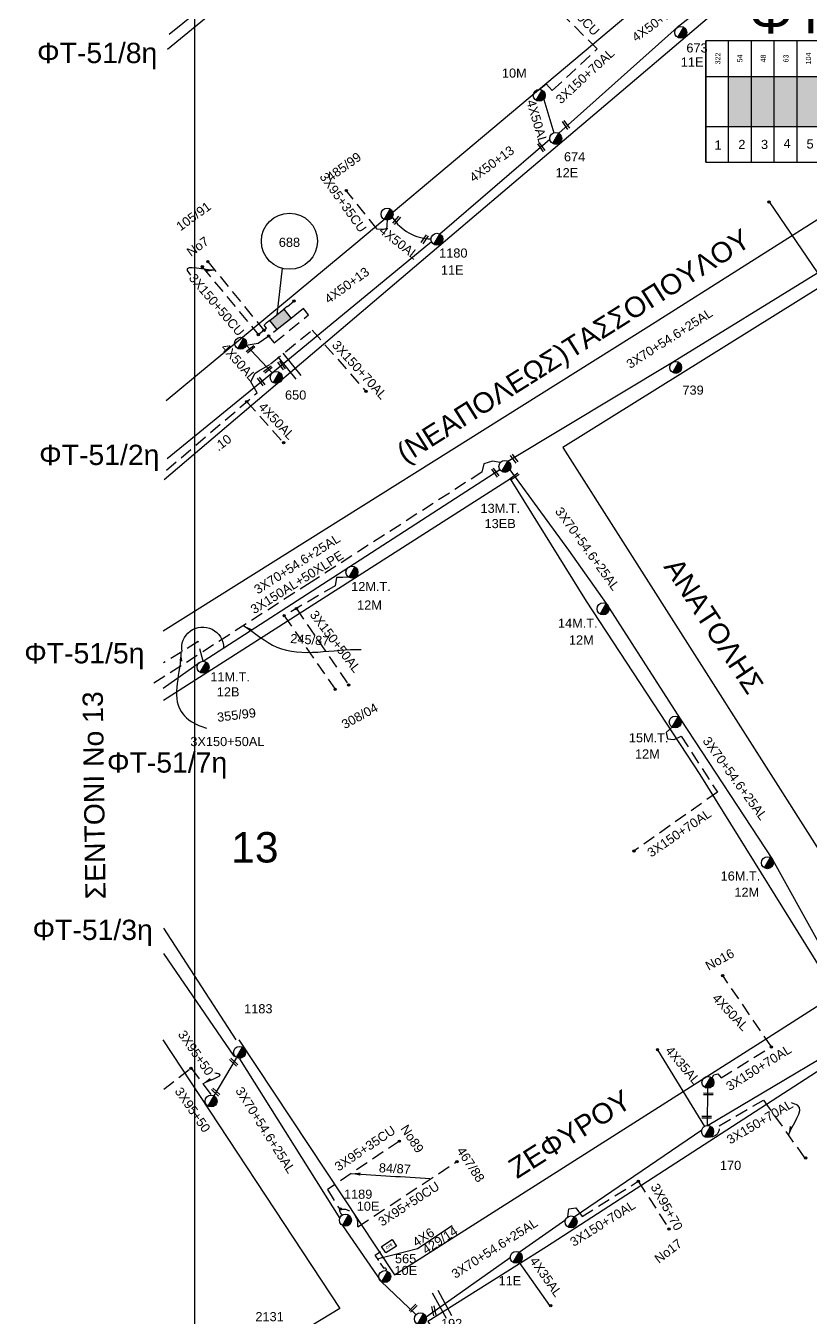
# Model space of a CAD drawing. Header units: millimetres. Extents: x 1266 to 3066, y 765 to 1784.
# Drawn here: x 1266.1 to 1420.8, y 1110.1 to 1364.7 of the extents above; entities that cross this region are included whole.
import ezdxf
from ezdxf.enums import TextEntityAlignment as Align

# ---------------------------------------------------------------- set-up
doc = ezdxf.new("R2010")
doc.units = ezdxf.units.MM
doc.linetypes.add('DASHED', pattern=[19.05, 12.7, -6.35])
for name, color, linetype in [('Link Box 4 Διευθύνσεων', 7, 'Continuous'), ('Pillar OTE', 7, 'Continuous'), ('Άγνωστα', 7, 'Continuous'), ('Ασφαλειοκιβώτια Χ.Τ 9 αναχωρήσεων', 7, 'Continuous'), ('Γέφυρες Εναέριου Δικτύου', 7, 'Continuous'), ('Γυμνά εναέρια ΧΤ (3Φ)   4x35AL', 7, 'Continuous'), ('Γυμνά εναέρια ΧΤ (3Φ)   4x50AL', 7, 'Continuous'), ('Γυμνά εναέρια ΧΤ και ΦΟΠ (3Φ)   4x50+16AL', 7, 'Continuous'), ('Επιγραφές - Σχήματα', 7, 'Continuous'), ('Καλώδια ΧΤ   3x150+50AL', 7, 'DASHED'), ('Καλώδια ΧΤ   3x150+50CU', 7, 'DASHED'), ('Καλώδια ΧΤ   3x150+70AL', 7, 'DASHED'), ('Καλώδια ΧΤ   3x150AL+50XLPE', 7, 'DASHED'), ('Καλώδια ΧΤ   3x95+35 CU', 7, 'DASHED'), ('Καλώδια ΧΤ   3x95+50CU', 7, 'DASHED'), ('Μηχανική τομή', 7, 'Continuous'), ('Στύλος ΦΜ', 7, 'Continuous'), ('Στύλος ΦΜ @ 1', 7, 'Continuous'), ('Συνδέσεις', 7, 'Continuous'), ('Συνεστραμμένα ΧΤ   3x70+54.6+25 AL', 7, 'SYN_LINE'), ('Τομή', 7, 'Continuous'), ('Υπόβαθρο ΔΕΗ', 7, 'Continuous'), ('Υπόγεια Καλώδια Δικτύου ΧΤ   .10', 7, 'DASHED'), ('Υπόγεια καλώδια Δικτύου ΧΤ και Παρ. ΧΤ - 3X150+70 AL', 7, 'DASHED'), ('Υπόγεια καλώδια Παροχών ΧΤ   4x50AL', 7, 'DASHED')]:
    doc.layers.add(name, color=color, linetype=linetype)
doc.styles.get("Standard").update_dxf_attribs({"font": 'arial.ttf'})
doc.linetypes.add('SYN_LINE', pattern='A,0.5,-0.0001,["/\\/\\/\\/",Standard,S=0.1,R=0,X=0,Y=-0.05],-0.25', length=0.7501)
doc.dimstyles.new('ISO-25', dxfattribs={"dimtxt": 2.5, "dimasz": 2.5, "dimexe": 1.25, "dimexo": 0.625, "dimtad": 1, "dimtxsty": 'Standard', "dimcen": 2.5, "dimadec": 0, "dimazin": 0, "dimtfac": 1, "dimtmove": 0, "dimatfit": 3, "dimfxl": 1, "dimarcsym": 0})

# ---------------------------------------------------------------- blocks, each defined once
blk = doc.blocks.new('ΥΠΑΡΧΩΝ ΤΣΙΜΕΝΤΕΝΙΟΣ ΣΤΥΛΟΣ')
at = {"layer": 'Στύλος ΦΜ'}
blk.add_hatch(color=7, dxfattribs=at).paths.add_polyline_path([(-1.29, -2.28, 0.574793), (2.62, 0, 0.268822), (1.3, 2.27)])
at = {"layer": 'Στύλος ΦΜ', "color": 7}
blk.add_line((-1.29, -2.28), (1.3, 2.27), dxfattribs=at)
blk.add_circle((0, 0), 2.62, dxfattribs=at)
at = {"layer": 'Στύλος ΦΜ', "flags": 4}
for tag, p in [('ΑΡΙΘΜΟΣ', (-4.68, 8.05)), ('ΤΥΠΟΣ', (-4.91, 3.03))]:
    blk.add_attdef(tag, p, '', height=4, dxfattribs=at)
blk = doc.blocks.new('ΜΗΧΑΝΙΚΗ ΤΟΜΗ')
at = {"layer": 'Μηχανική τομή', "ltscale": 40}
for p, q in [((-1.89, 0.78), (1.89, 0.78)), ((1.89, 0), (-1.89, 0))]:
    blk.add_line(p, q, dxfattribs=at)
blk = doc.blocks.new('LINK BOX 4 ΑΝΑΧΩΡΗΣΕΩΝ')
at = {"layer": 'Link Box 4 Διευθύνσεων', "ltscale": 40}
blk.add_hatch(color=256, dxfattribs=at).paths.add_polyline_path([(-3.54, 0), (-3.54, -4.67), (3.54, -4.67), (3.54, 0)])
for p, q in [((-3.54, 0), (-5.33, 0)), ((5.33, 0), (3.54, 0)), ((-3.54, -4.67), (-5.33, -4.67)), ((5.33, -4.67), (3.54, -4.67))]:
    blk.add_line(p, q, dxfattribs=at)
blk.add_lwpolyline([(-3.54, -4.67), (-3.54, 0), (3.54, 0), (3.54, -4.67)], close=True, dxfattribs=at)
blk = doc.blocks.new('ΤΟΜΗ')
at = {"layer": 'Τομή', "ltscale": 40}
for p, q in [((-5.68, 0), (5.68, 0)), ((5.68, -2.33), (-5.68, -2.33))]:
    blk.add_line(p, q, dxfattribs=at)
blk = doc.blocks.new('_ΣΥΝΔΕΣΗ')
at = {"layer": 'Συνδέσεις', "linetype": 'SYN_LINE', "ltscale": 40}
blk.add_hatch(color=256, dxfattribs=at).paths.add_polyline_path([(0.5, -0.01, 1), (-0.5, -0.01, 1)])
at = {"layer": 'Συνδέσεις'}
blk.add_circle((0, -0.01), 0.5, dxfattribs=at)
blk = doc.blocks.new('ΑΣΦΑΛΕΙΟΚΙΒΩΤΙΟ ΥΠΟΣΤΑΘΜΟΥ 9 ΑΝΑΧΩΡΗΣΕΩΝ')
at = {"layer": 'Ασφαλειοκιβώτια Χ.Τ 9 αναχωρήσεων', "ltscale": 40}
for p, q in [((-23.8, 40.36), (24.02, 40.36)), ((-9.72, 40.36), (-9.72, -40.64)), ((9.94, 40.36), (9.94, -40.64)), ((-23.8, 31.36), (24.02, 31.36)), ((-23.8, 22.36), (24.02, 22.36)), ((-23.8, 13.36), (24.02, 13.36)), ((-23.8, 4.36), (24.02, 4.36)), ((-23.8, -4.64), (24.02, -4.64)), ((-23.8, -13.64), (24.02, -13.64)), ((-23.8, -22.64), (24.02, -22.64)), ((-23.8, -31.64), (24.02, -31.64))]:
    blk.add_line(p, q, dxfattribs=at)
at = {"layer": 'Ασφαλειοκιβώτια Χ.Τ 9 αναχωρήσεων'}
blk.add_lwpolyline([(-23.8, -40.64), (24.02, -40.64), (24.02, 40.36), (-23.8, 40.36)], close=True, dxfattribs=at)
for s, p in [('1', (-18.82, 36.91)), ('2', (-18.62, 27.51)), ('3', (-18.62, 18.57)), ('4', (-18.22, 9.65)), ('5', (-18.44, 0.61)), ('6', (-19.53, -8.2)), ('7', (-18.33, -16.12)), ('8', (-17.67, -25.69)), ('9', (-18.59, -34.23))]:
    blk.add_text(s, height=3.6, rotation=270, dxfattribs=at).set_placement(p)
at = {"layer": 'Ασφαλειοκιβώτια Χ.Τ 9 αναχωρήσεων', "ltscale": 40}
for tag, height, p in [('ΟΝΟΜΑ', 5, (-0.16, 44.31)), ('ΚΕΙΜΕΝΟ 1', 2, (17.06, 35.59)), ('ΚΕΙΜΕΝΟ 2', 2, (17.06, 26.88)), ('ΚΕΙΜΕΝΟ 3', 2, (17.06, 17.69)), ('ΚΕΙΜΕΝΟ 4', 2, (17.06, 8.71)), ('ΚΕΙΜΕΝΟ 5', 2, (17.06, -0.13)), ('ΚΕΙΜΕΝΟ 6', 2, (17.06, -9.05)), ('ΚΕΙΜΕΝΟ 7', 2, (17.06, -18.13)), ('ΚΕΙΜΕΝΟ 8', 2, (17.06, -26.85)), ('ΚΕΙΜΕΝΟ 9', 2, (17.06, -35.99)), ('ΣΧ', 2, (-0.1, -42.64))]:
    blk.add_attdef(tag, text='', height=height, dxfattribs=at).set_placement(p, align=Align.MIDDLE_CENTER)
blk = doc.blocks.new('PILLAR ΟΤΕ')
at = {"layer": 'Pillar OTE', "ltscale": 40}
blk.add_lwpolyline([(-3.31, 2.02), (3.39, 2.02), (3.39, -1.99), (-3.31, -1.99)], close=True, dxfattribs=at)
at = {"layer": 'Pillar OTE', "insert": (-1.81, 0.71), "char_height": 1.3575, "width": 109.961, "attachment_point": 1}
blk.add_mtext('{\\fArial|b1|i0|c161|p34;OTE}', dxfattribs=at)

msp = doc.modelspace()

# ---------------------------------------------------------------- hatches: boundary and pattern name
at = {"layer": 'Ασφαλειοκιβώτια Χ.Τ 9 αναχωρήσεων'}
for color, points in [(1, [(1409.19, 1354.67), (1404.69, 1354.67), (1404.69, 1344.84), (1409.19, 1344.84)]), (151, [(1413.69, 1354.67), (1409.19, 1354.67), (1409.19, 1344.84), (1413.69, 1344.84)]), (2, [(1418.19, 1354.67), (1413.69, 1354.67), (1413.69, 1344.84), (1418.19, 1344.84)]), (30, [(1422.69, 1354.67), (1418.19, 1354.67), (1418.19, 1344.84), (1422.69, 1344.84)])]:
    msp.add_hatch(color=color, dxfattribs=at).paths.add_polyline_path(points)

# ---------------------------------------------------------------- linework, layer by layer
at = {"layer": 'Άγνωστα', "color": 151, "ltscale": 0.2}
for points in [[(1402.5, 1370.59), (1394.53, 1364.32)], [(1394.53, 1364.32), (1371.2, 1343.5)], [(1369.46, 1342.24), (1347.77, 1323.62)], [(1346.11, 1322.11), (1314.73, 1296.25)]]:
    msp.add_lwpolyline(points, dxfattribs=at)
at = {"layer": 'Άγνωστα', "color": 133, "linetype": 'SYN_LINE', "ltscale": 15}
msp.add_lwpolyline([(1412.7, 1329.96), (1422.26, 1315.98)], dxfattribs=at)
at = {"layer": 'Άγνωστα', "color": 30, "ltscale": 0.2}
msp.add_lwpolyline([(1314.73, 1296.25), (1294, 1279.28)], dxfattribs=at)
at = {"layer": 'Άγνωστα', "color": 2, "linetype": 'SYN_LINE', "ltscale": 10}
msp.add_lwpolyline([(1303.23, 1153.73), (1307.63, 1161.16)], dxfattribs=at)
at = {"layer": 'Άγνωστα', "color": 2, "linetype": 'DASHED', "ltscale": 0.2}
for points in [[(1293.3, 1155.02), (1298.55, 1159.09)], [(1298.79, 1159.11), (1302.65, 1153.88)]]:
    msp.add_lwpolyline(points, dxfattribs=at)
at = {"layer": 'Άγνωστα', "color": 27, "linetype": 'DASHED', "ltscale": 0.2}
msp.add_lwpolyline([(1386.88, 1136.89), (1392.84, 1127.65)], dxfattribs=at)
at = {"layer": 'Άγνωστα', "color": 2, "linetype": 'DASHED', "ltscale": 0.1}
msp.add_lwpolyline([(1337.09, 1119.25, 1.008712), (1336.75, 1119.71), (1335, 1122.35), (1336.63, 1123.44)], format="xyb", dxfattribs=at)
at = {"layer": 'Γέφυρες Εναέριου Δικτύου'}
msp.add_lwpolyline([(1296.91, 1241.31, -1.091381), (1305.11, 1242.02, 104.711333)], format="xyb", dxfattribs=at)
at = {"layer": 'Γυμνά εναέρια ΧΤ (3Φ)   4x35AL', "color": 27, "linetype": 'SYN_LINE', "ltscale": 20}
msp.add_lwpolyline([(1390.67, 1162.83), (1399.94, 1147.71)], dxfattribs=at)
at = {"layer": 'Γυμνά εναέρια ΧΤ (3Φ)   4x35AL', "color": 27, "linetype": 'SYN_LINE', "ltscale": 12}
msp.add_lwpolyline([(1363.37, 1120.85), (1369.39, 1112.38)], dxfattribs=at)
at = {"layer": 'Γυμνά εναέρια ΧΤ (3Φ)   4x50AL', "color": 151, "ltscale": 0.2}
msp.add_lwpolyline([(1368.24, 1350.18), (1370.21, 1343.58)], dxfattribs=at)
at = {"layer": 'Γυμνά εναέρια ΧΤ (3Φ)   4x50AL', "color": 30, "ltscale": 0.2}
msp.add_lwpolyline([(1309.59, 1301.73), (1314.72, 1296.25)], dxfattribs=at)
at = {"layer": 'Γυμνά εναέρια ΧΤ (3Φ)   4x50AL', "color": 151, "linetype": 'SYN_LINE', "ltscale": 10}
msp.add_arc((1346.27, 1332.04), 9.39, 212.732, 268.3715, dxfattribs=at)
at = {"layer": 'Γυμνά εναέρια ΧΤ και ΦΟΠ (3Φ)   4x50+16AL', "color": 6}
msp.add_lwpolyline([(1314.26, 1379.01), (1294.37, 1362.96)], dxfattribs=at)
at = {"layer": 'Επιγραφές - Σχήματα'}
msp.add_lwpolyline([(1299.42, 1765.51), (2825.92, 1765.51), (2825.92, 765.4), (1299.42, 765.4)], close=True, dxfattribs=at)
at = {"layer": 'Επιγραφές - Σχήματα', "ltscale": 0.2}
msp.add_lwpolyline([(1316.64, 1316.88), (1315.59, 1307.71)], dxfattribs=at)
at = {"layer": 'Επιγραφές - Σχήματα'}
msp.add_circle((1318.1, 1322.21), 5.53, dxfattribs=at)
at = {"layer": 'Καλώδια ΧΤ   3x150+50AL', "color": 133, "ltscale": 0.2}
for points in [[(1329.84, 1255.95), (1328.61, 1255.92), (1327.37, 1255.89), (1327.12, 1254.3), (1317.06, 1248.38)], [(1317.06, 1248.38), (1327.11, 1233.89)], [(1319.46, 1249.79), (1329.77, 1234.74)]]:
    msp.add_lwpolyline(points, dxfattribs=at)
at = {"layer": 'Καλώδια ΧΤ   3x150+50AL', "color": 173, "ltscale": 0.2}
msp.add_lwpolyline([(1301.06, 1239.41), (1300.1, 1243.28), (1293.28, 1239.07)], dxfattribs=at)
at = {"layer": 'Καλώδια ΧΤ   3x150+50CU', "color": 30, "ltscale": 0.2}
for points in [[(1300.89, 1317.17), (1311.96, 1303.81), (1313.55, 1305.05), (1313.08, 1305.65), (1313.5, 1306.06)], [(1302, 1318.2), (1315.1, 1302.17), (1321.85, 1307.69), (1320.84, 1308.93), (1319.13, 1307.54)], [(1317.68, 1309.37), (1318.99, 1310.41)], [(1309.59, 1301.73), (1311.92, 1302.11), (1314.95, 1304.23)]]:
    msp.add_lwpolyline(points, dxfattribs=at)
at = {"layer": 'Καλώδια ΧΤ   3x150+70AL', "color": 151, "ltscale": 0.2}
msp.add_lwpolyline([(1367.36, 1352.15), (1368.73, 1353.22), (1369.93, 1351.91), (1378.8, 1360.11)], dxfattribs=at)
at = {"layer": 'Καλώδια ΧΤ   3x150+70AL', "color": 133, "ltscale": 0.2}
for points in [[(1393.68, 1226.56), (1392.39, 1225.36), (1392.68, 1224.11), (1393.98, 1223.96), (1395.34, 1224.65), (1402.5, 1213.59)], [(1402.5, 1213.59), (1386.03, 1201.97)]]:
    msp.add_lwpolyline(points, dxfattribs=at)
at = {"layer": 'Καλώδια ΧΤ   3x150+70AL', "color": 27, "ltscale": 0.2}
for points in [[(1401.44, 1157.25), (1401.81, 1157.85), (1402.6, 1158.07), (1403.21, 1157.28), (1413.14, 1163.38)], [(1373.01, 1129.86), (1373.22, 1131.43), (1374.56, 1131.67), (1375.8, 1129.94), (1386.88, 1136.89)]]:
    msp.add_lwpolyline(points, dxfattribs=at)
at = {"layer": 'Καλώδια ΧΤ   3x150AL+50XLPE', "color": 133, "ltscale": 0.2}
msp.add_lwpolyline([(1359.68, 1278.58), (1358.12, 1278.87), (1356.46, 1278.33), (1356.05, 1276.7), (1322.35, 1255), (1290.48, 1234.48)], dxfattribs=at)
at = {"layer": 'Καλώδια ΧΤ   3x95+35 CU', "color": 151, "ltscale": 0.2}
msp.add_lwpolyline([(1337.36, 1326.37), (1337.27, 1324.49), (1335.41, 1324.58), (1329.31, 1332.21)], dxfattribs=at)
at = {"layer": 'Καλώδια ΧΤ   3x95+35 CU', "color": 2, "ltscale": 0.2}
msp.add_lwpolyline([(1339.77, 1144.8), (1325.63, 1135.27), (1327.94, 1131.43)], dxfattribs=at)
msp.add_lwpolyline([(1328.37, 1131.33, -0.493457), (1331.57, 1127.9), (1331.57, 1127.9), (1351.13, 1140.77)], format="xyb", dxfattribs=at)
msp.add_arc((1329.89, 1131.56), 1.96, 183.8344, 224.024, dxfattribs=at)
at = {"layer": 'Καλώδια ΧΤ   3x95+50CU', "color": 151, "ltscale": 0.2}
msp.add_lwpolyline([(1378.8, 1360.11), (1369.06, 1369.74)], dxfattribs=at)
at = {"layer": 'Συνεστραμμένα ΧΤ   3x70+54.6+25 AL', "color": 133, "ltscale": 20}
for points in [[(1393.66, 1298.35), (1422.26, 1315.98)], [(1361.17, 1278.84), (1393.66, 1298.35)], [(1361.53, 1277.12), (1373.1, 1261.33), (1380.55, 1250.76)], [(1380.55, 1250.76), (1395.16, 1228.06)], [(1395.16, 1228.06), (1413.35, 1200.33)], [(1413.35, 1200.33), (1431.57, 1167.55)]]:
    msp.add_lwpolyline(points, dxfattribs=at)
at = {"layer": 'Συνεστραμμένα ΧΤ   3x70+54.6+25 AL', "color": 173, "ltscale": 20}
for points in [[(1329.78, 1257.96), (1359.59, 1277.18)], [(1301.06, 1239.41), (1329.78, 1257.96)]]:
    msp.add_lwpolyline(points, dxfattribs=at)
at = {"layer": 'Συνεστραμμένα ΧΤ   3x70+54.6+25 AL', "color": 173, "ltscale": 10}
msp.add_lwpolyline([(1293.22, 1234.1), (1300.38, 1239.19)], dxfattribs=at)
at = {"layer": 'Συνεστραμμένα ΧΤ   3x70+54.6+25 AL', "color": 2, "ltscale": 20}
msp.add_lwpolyline([(1307.22, 1161.56), (1293.31, 1181.77)], dxfattribs=at)
at = {"layer": 'Συνεστραμμένα ΧΤ   3x70+54.6+25 AL', "color": 27, "ltscale": 20}
for points in [[(1400.55, 1147.88), (1431, 1165.94)], [(1374.24, 1129.89), (1399.42, 1147.04)], [(1345.04, 1110.16), (1361.65, 1121.89)]]:
    msp.add_lwpolyline(points, dxfattribs=at)
at = {"layer": 'Συνεστραμμένα ΧΤ   3x70+54.6+25 AL', "color": 2, "linetype": 'SYN_LINE', "ltscale": 20}
msp.add_lwpolyline([(1308.23, 1161), (1328.02, 1129.58)], dxfattribs=at)
at = {"layer": 'Συνεστραμμένα ΧΤ   3x70+54.6+25 AL', "color": 27, "ltscale": 5}
msp.add_lwpolyline([(1400.55, 1147.88), (1400.63, 1155.22)], dxfattribs=at)
at = {"layer": 'Συνεστραμμένα ΧΤ   3x70+54.6+25 AL', "color": 2, "linetype": 'SYN_LINE', "ltscale": 8}
msp.add_lwpolyline([(1328.56, 1128.19), (1336.14, 1117.18), (1343.08, 1110.58)], dxfattribs=at)
at = {"layer": 'Συνεστραμμένα ΧΤ   3x70+54.6+25 AL', "color": 27, "ltscale": 12}
msp.add_lwpolyline([(1363.41, 1122.92), (1372.59, 1129.37)], dxfattribs=at)
at = {"layer": 'Υπόβαθρο ΔΕΗ'}
for points in [[(1293.79, 1290.8), (1331.22, 1321.86), (1377.89, 1361.01), (1407.77, 1386.18), (1383.85, 1413.69), (1356.55, 1443.68), (1302.55, 1502.14), (1297.48, 1496.79), (1283.51, 1483.33)], [(1293.21, 1245.39), (1388.99, 1305.44), (1506.11, 1379.68), (1537.41, 1400.39), (1499.86, 1449.57), (1492.64, 1444.06), (1472.65, 1426.53)], [(1472.65, 1426.53), (1453.21, 1408.94), (1427.06, 1388.72), (1399.6, 1365.33), (1379.19, 1348.01), (1362.36, 1333.73), (1344.06, 1318.21), (1325.65, 1302.58), (1308.74, 1288.23), (1293.37, 1275.19)]]:
    msp.add_lwpolyline(points, dxfattribs=at)
at = {"layer": 'Υπόβαθρο ΔΕΗ', "ltscale": 0.2}
for points in [[(1309.76, 1372.97), (1294.04, 1360.02)], [(1436.24, 1180.61), (1517.53, 1232.18), (1451.23, 1330.92), (1372.03, 1281.52), (1436.24, 1180.61)], [(1411.78, 1164.78), (1425.99, 1173.86), (1399.12, 1217.08), (1376.68, 1251.24), (1361.68, 1275.35), (1293.27, 1231.67)], [(1293.24, 1186.77), (1307.52, 1164.78)], [(1293.15, 1164.78), (1328.04, 1111.8), (1292.75, 1090.36)], [(1308.1, 1164.78), (1338.81, 1118.41), (1411.78, 1164.78)], [(1432.1, 1164.93), (1368.8, 1123.99), (1345.39, 1109.24), (1372.99, 1067.91), (1392.48, 1038), (1453.62, 1078.02), (1478.13, 1094.84), (1433.84, 1162.63), (1432.1, 1164.93)], [(1343.33, 1123.65), (1350.21, 1128.17)]]:
    msp.add_lwpolyline(points, dxfattribs=at)
at = {"layer": 'Υπόγεια Καλώδια Δικτύου ΧΤ   .10', "color": 30, "ltscale": 0.2}
msp.add_lwpolyline([(1293.84, 1277.06), (1311.74, 1292.34), (1310.49, 1294.5), (1311.26, 1296.15), (1311.51, 1296.35), (1312.03, 1296.64)], dxfattribs=at)
at = {"layer": 'Υπόγεια καλώδια Δικτύου ΧΤ και Παρ. ΧΤ - 3X150+70 AL', "color": 30, "ltscale": 0.2}
msp.add_lwpolyline([(1312.03, 1296.64), (1314.38, 1298.03), (1322.58, 1304.66), (1333.18, 1292.61)], dxfattribs=at)
at = {"layer": 'Υπόγεια καλώδια Δικτύου ΧΤ και Παρ. ΧΤ - 3X150+70 AL', "color": 27, "ltscale": 0.2}
msp.add_lwpolyline([(1402.87, 1147.84), (1411.56, 1152.89), (1419.7, 1141.49)], dxfattribs=at)
msp.add_arc((1401.22, 1147.41), 1.71, 268.3159, 14.7471, dxfattribs=at)
at = {"layer": 'Υπόγεια καλώδια Παροχών ΧΤ   4x50AL', "color": 30, "ltscale": 0.2}
msp.add_lwpolyline([(1309.68, 1290.58), (1316.94, 1282.5)], dxfattribs=at)
at = {"layer": 'Υπόγεια καλώδια Παροχών ΧΤ   4x50AL', "color": 27, "ltscale": 0.2}
msp.add_lwpolyline([(1413.14, 1163.38), (1403.54, 1177.45)], dxfattribs=at)

# ---------------------------------------------------------------- block references
at = {"layer": 'Link Box 4 Διευθύνσεων', "xscale": 0.5, "yscale": 0.5, "zscale": 0.5, "rotation": 38.40937256360684}
msp.add_blockref('LINK BOX 4 ΑΝΑΧΩΡΗΣΕΩΝ', (1315.59, 1307.71), dxfattribs=at)
at = {"layer": 'Pillar OTE', "xscale": 0.375, "yscale": 0.375, "zscale": 0.375, "rotation": 32.52177282207258}
msp.add_blockref('PILLAR ΟΤΕ', (1337.72, 1124.07), dxfattribs=at)
at = {"layer": 'Ασφαλειοκιβώτια Χ.Τ 9 αναχωρήσεων'}
ref = msp.add_blockref('ΑΣΦΑΛΕΙΟΚΙΒΩΤΙΟ ΥΠΟΣΤΑΘΜΟΥ 9 ΑΝΑΧΩΡΗΣΕΩΝ', (1420.38, 1349.7), dxfattribs=dict(at, xscale=0.5, yscale=0.5, zscale=0.5, rotation=90))
ref.add_attrib('ΚΕΙΜΕΝΟ 2', '54', dxfattribs={"ltscale": 40, "height": 1, "rotation": 90}).set_placement((1406.93, 1358.23), align=Align.MIDDLE_CENTER)
ref.add_attrib('ΚΕΙΜΕΝΟ 1', '322', dxfattribs={"ltscale": 40, "height": 1, "rotation": 90}).set_placement((1402.58, 1358.23), align=Align.MIDDLE_CENTER)
ref.add_attrib('ΚΕΙΜΕΝΟ 3', '48', dxfattribs={"ltscale": 40, "height": 1, "rotation": 90}).set_placement((1411.53, 1358.23), align=Align.MIDDLE_CENTER)
ref.add_attrib('ΚΕΙΜΕΝΟ 4', '63', dxfattribs={"ltscale": 40, "height": 1, "rotation": 90}).set_placement((1416.02, 1358.23), align=Align.MIDDLE_CENTER)
ref.add_attrib('ΚΕΙΜΕΝΟ 5', '104', dxfattribs={"ltscale": 40, "height": 1, "rotation": 90}).set_placement((1420.44, 1358.23), align=Align.MIDDLE_CENTER)
ref.add_attrib('ΚΕΙΜΕΝΟ 6', '63', dxfattribs={"ltscale": 40, "height": 1, "rotation": 90}).set_placement((1424.9, 1358.23), align=Align.MIDDLE_CENTER)
ref.add_attrib('ΚΕΙΜΕΝΟ 7', '-', dxfattribs={"ltscale": 40, "height": 1, "rotation": 90}).set_placement((1429.44, 1358.23), align=Align.MIDDLE_CENTER)
ref.add_attrib('ΚΕΙΜΕΝΟ 8', '37', dxfattribs={"ltscale": 40, "height": 1, "rotation": 90}).set_placement((1433.8, 1358.23), align=Align.MIDDLE_CENTER)
ref.add_attrib('ΚΕΙΜΕΝΟ 9', '-', dxfattribs={"ltscale": 40, "height": 1, "rotation": 90}).set_placement((1438.37, 1358.23), align=Align.MIDDLE_CENTER)
at = {"layer": 'Μηχανική τομή'}
for p, xscale, yscale, zscale, rotation in [((1372.45, 1345.04), 0.5, 0.5, 0.5, 304.4528861802192), ((1367.62, 1340.62), 0.4999999999999998, 0.4999999999999998, 0.4999999999999998, 306.2073902503011), ((1339.07, 1326.46), 0.4999999999999999, 0.4999999999999999, 0.4999999999999999, 229.4005346775991), ((1344.61, 1322.71), 0.4999999999999998, 0.4999999999999998, 0.4999999999999998, 235.34146394297), ((1310.32, 1301.06), 0.4999999999999998, 0.4999999999999998, 0.4999999999999998, 219.4467419436574), ((1316.39, 1297.59), 0.4999999999999998, 0.4999999999999998, 0.4999999999999998, 306.2073902503011), ((1313.73, 1297.08), 0.4999999999999998, 0.4999999999999998, 0.4999999999999998, 217.3526913195385), ((1312.36, 1294.44), 0.4999999999999999, 0.4999999999999999, 0.4999999999999999, 306.2073902503011), ((1362.28, 1279.23), 0.4999999999999998, 0.4999999999999998, 0.4999999999999998, 306.2073902503011), ((1358.54, 1276.49), 0.4999999999999998, 0.4999999999999998, 0.4999999999999998, 306.2073902503011), ((1362.6, 1275.68), 0.4999999999999998, 0.4999999999999998, 0.4999999999999998, 34.5347702895878), ((1307.22, 1160.51), 0.499999999999864, 0.499999999999864, 0.499999999999864, 137.3670214056304), ((1303.7, 1154.62), 0.499999999999864, 0.499999999999864, 0.499999999999864, 137.3670214056304), ((1400.7, 1154.29), 0.4999999999999001, 0.4999999999999001, 0.4999999999999001, 179.9181857154443), ((1400.39, 1149.72), 0.4999999999999001, 0.4999999999999001, 0.4999999999999001, 179.9181857154443), ((1342.35, 1112), 0.4999999999998863, 0.4999999999998863, 0.4999999999998863, 225.7244321209175), ((1346.38, 1111.31), 0.4999999999999252, 0.4999999999999252, 0.4999999999999252, 283.0874718139822)]:
    msp.add_blockref('ΜΗΧΑΝΙΚΗ ΤΟΜΗ', p, dxfattribs=dict(at, xscale=xscale, yscale=yscale, zscale=zscale, rotation=rotation))
at = {"layer": 'Στύλος ΦΜ @ 1', "ltscale": 40}
ref = msp.add_blockref('ΥΠΑΡΧΩΝ ΤΣΙΜΕΝΤΕΝΙΟΣ ΣΤΥΛΟΣ', (1395.26, 1363.39), dxfattribs=dict(at, xscale=0.4499999999998181, yscale=0.4499999999998181, zscale=0.4499999999998181))
ref.add_attrib('ΤΥΠΟΣ', '673', (1396.38, 1359.42), dxfattribs={"layer": 'Στύλος ΦΜ', "height": 1.8, "flags": 4})
ref.add_attrib('ΑΡΙΘΜΟΣ', '11E', (1395.27, 1356.64), dxfattribs={"layer": 'Στύλος ΦΜ', "height": 1.8, "flags": 4})
ref = msp.add_blockref('ΥΠΑΡΧΩΝ ΤΣΙΜΕΝΤΕΝΙΟΣ ΣΤΥΛΟΣ', (1367.36, 1350.97), dxfattribs=dict(at, xscale=0.4499999999998181, yscale=0.4499999999998181, zscale=0.4499999999998181))
ref.add_attrib('ΤΥΠΟΣ', '10M', (1360, 1354.46), dxfattribs={"layer": 'Στύλος ΦΜ', "height": 1.8, "flags": 4})
ref = msp.add_blockref('ΥΠΑΡΧΩΝ ΤΣΙΜΕΝΤΕΝΙΟΣ ΣΤΥΛΟΣ', (1370.61, 1342.48), dxfattribs=dict(at, xscale=0.4499999999998181, yscale=0.4499999999998181, zscale=0.4499999999998181))
ref.add_attrib('ΤΥΠΟΣ', '674', (1372.24, 1337.96), dxfattribs={"layer": 'Στύλος ΦΜ', "height": 1.8, "flags": 4})
ref.add_attrib('ΑΡΙΘΜΟΣ', '12E', (1370.58, 1334.82), dxfattribs={"layer": 'Στύλος ΦΜ', "height": 1.8, "flags": 4})
at = {"layer": 'Στύλος ΦΜ @ 1', "ltscale": 40, "xscale": 0.4499999999998181, "yscale": 0.4499999999998181, "zscale": 0.4499999999998181}
for p in [(1337.36, 1327.55), (1308.47, 1302.1), (1400.63, 1156.39), (1302.65, 1152.71), (1373.65, 1128.87)]:
    msp.add_blockref('ΥΠΑΡΧΩΝ ΤΣΙΜΕΝΤΕΝΙΟΣ ΣΤΥΛΟΣ', p, dxfattribs=at)
at = {"layer": 'Στύλος ΦΜ @ 1', "ltscale": 40}
ref = msp.add_blockref('ΥΠΑΡΧΩΝ ΤΣΙΜΕΝΤΕΝΙΟΣ ΣΤΥΛΟΣ', (1347.18, 1322.6), dxfattribs=dict(at, xscale=0.4499999999998181, yscale=0.4499999999998181, zscale=0.4499999999998181))
ref.add_attrib('ΤΥΠΟΣ', '1180', (1347.62, 1318.98), dxfattribs={"layer": 'Στύλος ΦΜ', "height": 1.8, "flags": 4})
ref.add_attrib('ΑΡΙΘΜΟΣ', '11E', (1347.96, 1315.64), dxfattribs={"layer": 'Στύλος ΦΜ', "height": 1.8, "flags": 4})
ref = msp.add_blockref('ΥΠΑΡΧΩΝ ΤΣΙΜΕΝΤΕΝΙΟΣ ΣΤΥΛΟΣ', (1394.27, 1297.34), dxfattribs=dict(at, xscale=0.4499999999998181, yscale=0.4499999999998181, zscale=0.4499999999998181))
ref.add_attrib('ΤΥΠΟΣ', '739', (1395.6, 1291.96), dxfattribs={"layer": 'Στύλος ΦΜ', "height": 1.8, "flags": 4})
ref = msp.add_blockref('ΥΠΑΡΧΩΝ ΤΣΙΜΕΝΤΕΝΙΟΣ ΣΤΥΛΟΣ', (1315.48, 1295.35), dxfattribs=dict(at, xscale=0.4499999999998181, yscale=0.4499999999998181, zscale=0.4499999999998181))
ref.add_attrib('ΤΥΠΟΣ', '650', (1317.22, 1290.99), dxfattribs={"layer": 'Στύλος ΦΜ', "height": 1.8, "flags": 4})
ref = msp.add_blockref('ΥΠΑΡΧΩΝ ΤΣΙΜΕΝΤΕΝΙΟΣ ΣΤΥΛΟΣ', (1360.58, 1277.82), dxfattribs=dict(at, xscale=0.4499999999998181, yscale=0.4499999999998181, zscale=0.4499999999998181))
ref.add_attrib('ΤΥΠΟΣ', '13M.T.', (1355.78, 1268.66), dxfattribs={"layer": 'Στύλος ΦΜ', "height": 1.8, "flags": 4})
ref.add_attrib('ΑΡΙΘΜΟΣ', '13EB', (1356.58, 1265.65), dxfattribs={"layer": 'Στύλος ΦΜ', "height": 1.8, "flags": 4})
ref = msp.add_blockref('ΥΠΑΡΧΩΝ ΤΣΙΜΕΝΤΕΝΙΟΣ ΣΤΥΛΟΣ', (1330.42, 1256.97), dxfattribs=dict(at, xscale=0.4499999999998181, yscale=0.4499999999998181, zscale=0.4499999999998181))
ref.add_attrib('ΤΥΠΟΣ', '12M.T.', (1330.27, 1253.23), dxfattribs={"layer": 'Στύλος ΦΜ', "height": 1.8, "flags": 4})
ref.add_attrib('ΑΡΙΘΜΟΣ', '12M', (1331.44, 1249.59), dxfattribs={"layer": 'Στύλος ΦΜ', "height": 1.8, "flags": 4})
ref = msp.add_blockref('ΥΠΑΡΧΩΝ ΤΣΙΜΕΝΤΕΝΙΟΣ ΣΤΥΛΟΣ', (1379.96, 1249.74), dxfattribs=dict(at, xscale=0.4499999999998181, yscale=0.4499999999998181, zscale=0.4499999999998181))
ref.add_attrib('ΤΥΠΟΣ', '14M.T.', (1371.05, 1246), dxfattribs={"layer": 'Στύλος ΦΜ', "height": 1.8, "flags": 4})
ref.add_attrib('ΑΡΙΘΜΟΣ', '12M', (1373.22, 1242.7), dxfattribs={"layer": 'Στύλος ΦΜ', "height": 1.8, "flags": 4})
ref = msp.add_blockref('ΥΠΑΡΧΩΝ ΤΣΙΜΕΝΤΕΝΙΟΣ ΣΤΥΛΟΣ', (1301.06, 1238.23), dxfattribs=dict(at, xscale=0.4499999999998181, yscale=0.4499999999998181, zscale=0.4499999999998181))
ref.add_attrib('ΤΥΠΟΣ', '11M.T.', (1302.49, 1235.44), dxfattribs={"layer": 'Στύλος ΦΜ', "height": 1.8, "flags": 4})
ref.add_attrib('ΑΡΙΘΜΟΣ', '12B', (1303.77, 1232.46), dxfattribs={"layer": 'Στύλος ΦΜ', "height": 1.8, "flags": 4})
ref = msp.add_blockref('ΥΠΑΡΧΩΝ ΤΣΙΜΕΝΤΕΝΙΟΣ ΣΤΥΛΟΣ', (1394.17, 1227.43), dxfattribs=dict(at, xscale=0.4499999999998181, yscale=0.4499999999998181, zscale=0.4499999999998181))
ref.add_attrib('ΤΥΠΟΣ', '15M.T.', (1385.03, 1223.42), dxfattribs={"layer": 'Στύλος ΦΜ', "height": 1.8, "flags": 4})
ref.add_attrib('ΑΡΙΘΜΟΣ', '12M', (1386.24, 1220.23), dxfattribs={"layer": 'Στύλος ΦΜ', "height": 1.8, "flags": 4})
ref = msp.add_blockref('ΥΠΑΡΧΩΝ ΤΣΙΜΕΝΤΕΝΙΟΣ ΣΤΥΛΟΣ', (1412.36, 1199.68), dxfattribs=dict(at, xscale=0.4499999999998181, yscale=0.4499999999998181, zscale=0.4499999999998181))
ref.add_attrib('ΤΥΠΟΣ', '16M.T.', (1403.13, 1196.17), dxfattribs={"layer": 'Στύλος ΦΜ', "height": 1.8, "flags": 4})
ref.add_attrib('ΑΡΙΘΜΟΣ', '12M', (1405.85, 1192.97), dxfattribs={"layer": 'Στύλος ΦΜ', "height": 1.8, "flags": 4})
ref = msp.add_blockref('ΥΠΑΡΧΩΝ ΤΣΙΜΕΝΤΕΝΙΟΣ ΣΤΥΛΟΣ', (1308.25, 1162.29), dxfattribs=dict(at, xscale=0.4499999999998181, yscale=0.4499999999998181, zscale=0.4499999999998181))
ref.add_attrib('ΤΥΠΟΣ', '1183', (1309.16, 1170), dxfattribs={"layer": 'Στύλος ΦΜ', "height": 1.8, "flags": 4})
ref = msp.add_blockref('ΥΠΑΡΧΩΝ ΤΣΙΜΕΝΤΕΝΙΟΣ ΣΤΥΛΟΣ', (1400.55, 1146.7), dxfattribs=dict(at, xscale=0.4499999999998181, yscale=0.4499999999998181, zscale=0.4499999999998181))
ref.add_attrib('ΤΥΠΟΣ', '170', (1403, 1139.12), dxfattribs={"layer": 'Στύλος ΦΜ', "height": 1.8, "flags": 4})
ref = msp.add_blockref('ΥΠΑΡΧΩΝ ΤΣΙΜΕΝΤΕΝΙΟΣ ΣΤΥΛΟΣ', (1329.14, 1129.22), dxfattribs=dict(at, xscale=0.4499999999998181, yscale=0.4499999999998181, zscale=0.4499999999998181))
ref.add_attrib('ΤΥΠΟΣ', '10E', (1331.36, 1131.07), dxfattribs={"layer": 'Στύλος ΦΜ', "height": 1.8, "flags": 4})
ref.add_attrib('ΑΡΙΘΜΟΣ', '1189', (1328.85, 1133.44), dxfattribs={"layer": 'Στύλος ΦΜ', "height": 1.8, "flags": 4})
ref = msp.add_blockref('ΥΠΑΡΧΩΝ ΤΣΙΜΕΝΤΕΝΙΟΣ ΣΤΥΛΟΣ', (1362.82, 1121.89), dxfattribs=dict(at, xscale=0.4499999999998181, yscale=0.4499999999998181, zscale=0.4499999999998181))
ref.add_attrib('ΤΥΠΟΣ', '11E', (1359.34, 1116.38), dxfattribs={"layer": 'Στύλος ΦΜ', "height": 1.8, "flags": 4})
ref = msp.add_blockref('ΥΠΑΡΧΩΝ ΤΣΙΜΕΝΤΕΝΙΟΣ ΣΤΥΛΟΣ', (1336.89, 1118.09), dxfattribs=dict(at, xscale=0.4499999999998181, yscale=0.4499999999998181, zscale=0.4499999999998181))
ref.add_attrib('ΤΥΠΟΣ', '10E', (1338.81, 1118.41), dxfattribs={"layer": 'Στύλος ΦΜ', "height": 1.8, "flags": 4})
ref.add_attrib('ΑΡΙΘΜΟΣ', '565', (1338.91, 1120.73), dxfattribs={"layer": 'Στύλος ΦΜ', "height": 1.8, "flags": 4})
ref = msp.add_blockref('ΥΠΑΡΧΩΝ ΤΣΙΜΕΝΤΕΝΙΟΣ ΣΤΥΛΟΣ', (1318.97, 1104.02), dxfattribs=dict(at, xscale=0.4499999999998181, yscale=0.4499999999998181, zscale=0.4499999999998181))
ref.add_attrib('ΤΥΠΟΣ', '2131', (1311.38, 1109.3), dxfattribs={"layer": 'Στύλος ΦΜ', "height": 1.8, "flags": 4})
ref = msp.add_blockref('ΥΠΑΡΧΩΝ ΤΣΙΜΕΝΤΕΝΙΟΣ ΣΤΥΛΟΣ', (1343.93, 1109.77), dxfattribs=dict(at, xscale=0.4499999999998181, yscale=0.4499999999998181, zscale=0.4499999999998181))
ref.add_attrib('ΤΥΠΟΣ', '192', (1347.98, 1107.95), dxfattribs={"layer": 'Στύλος ΦΜ', "height": 1.8, "flags": 4})
at = {"layer": 'Συνδέσεις', "xscale": 0.4499999999998181, "yscale": 0.4499999999998181, "zscale": 0.4499999999998181}
for p in [(1329.31, 1332.21), (1412.7, 1329.96), (1300.89, 1317.18), (1302, 1318.2), (1318.99, 1310.41), (1311.96, 1303.82), (1313.06, 1304.67), (1313.98, 1303.55), (1309.68, 1290.59), (1333.18, 1292.62), (1316.94, 1282.5), (1319.46, 1249.8), (1317.06, 1248.39), (1329.77, 1234.75), (1327.11, 1233.89), (1386.03, 1201.98), (1403.54, 1177.45), (1413.14, 1163.38), (1390.68, 1162.84), (1298.68, 1159.17), (1339.77, 1144.8), (1351.13, 1140.77), (1419.93, 1141.5), (1386.88, 1136.89), (1328.17, 1131.43), (1392.96, 1127.47), (1369.62, 1112.38)]:
    msp.add_blockref('_ΣΥΝΔΕΣΗ', p, dxfattribs=at)
at = {"layer": 'Τομή'}
for p, xscale, yscale, zscale, rotation in [((1317.65, 1297.19), 0.4999999999999999, 0.4999999999999999, 0.4999999999999999, 129.1090863933225), ((1348.7, 1112.9), 0.4999999999998626, 0.4999999999998626, 0.4999999999998626, 298.7869319544855)]:
    msp.add_blockref('ΤΟΜΗ', p, dxfattribs=dict(at, xscale=xscale, yscale=yscale, zscale=zscale, rotation=rotation))

# ---------------------------------------------------------------- texts
at = {"layer": 'Γυμνά εναέρια ΧΤ (3Φ)   4x35AL', "color": 7, "char_height": 1.8, "width": 168.3718, "attachment_point": 1}
for insert, rotation in [((1393.48, 1163.75), 310.3202), ((1366.84, 1122.23), 305.3986)]:
    msp.add_mtext('4X35AL', dxfattribs=dict(at, insert=insert, rotation=rotation))
at = {"layer": 'Γυμνά εναέρια ΧΤ (3Φ)   4x50AL', "color": 7, "char_height": 1.8, "width": 168.3718, "attachment_point": 1}
for insert, rotation in [((1366.55, 1350.3), 286.3387), ((1336.73, 1325.42), 321.8752), ((1305.81, 1302.32), 311.6734)]:
    msp.add_mtext('4X50AL', dxfattribs=dict(at, insert=insert, rotation=rotation))
at = {"layer": 'Επιγραφές - Σχήματα', "linetype": 'Continuous', "width": 13.3189, "attachment_point": 1}
for s, insert, char_height in [('ΦΤ-70', (1408.59, 1371.21), 8), ('ΦΤ-51/8η', (1268.32, 1361.33), 4), ('ΦΤ-51/2η', (1268.73, 1282.09), 4), ('ΦΤ-51/5η', (1265.79, 1242.99), 4), ('ΦΤ-51/7η', (1282.11, 1221.45), 4), ('13', (1306.62, 1205.73), 6), ('ΦΤ-51/3η', (1267.43, 1188.45), 4)]:
    msp.add_mtext(s, dxfattribs=dict(at, insert=insert, char_height=char_height))
at = {"layer": 'Επιγραφές - Σχήματα', "char_height": 1.8, "attachment_point": 1}
for s, insert, rotation in [('4X50+13', (1385.4, 1362.87), 36.0594), ('485/99', (1325.18, 1335.35), 36.0594), ('4X50+13', (1353.37, 1335.21), 36.0594), ('105/91', (1295.54, 1325.59), 36.0594), ('No7', (1297.61, 1320.54), 36.0594), ('4X50+13', (1324.78, 1311.27), 36.0594), ('245/87', (1318.34, 1244.81), 355.9923), ('355/99', (1303.72, 1229.23), 7.1561), ('308/04', (1328.14, 1227.57), 28.6723), ('No16', (1399.89, 1179.96), 28.6723)]:
    msp.add_mtext_dynamic_manual_height_columns(s, width=7.5742, gutter_width=12.5, heights=[0], dxfattribs=dict(at, insert=insert, rotation=rotation))
at = {"layer": 'Επιγραφές - Σχήματα', "linetype": 'Continuous', "char_height": 4, "attachment_point": 1}
for s, insert, width, rotation in [('(NEΑΠΟΛΕΩΣ)ΤΑΣΣΟΠΟΥΛΟΥ', (1338.79, 1281.69), 13.3189, 32.2489), ('ΑΝΑΤΟΛΗΣ', (1395.12, 1260.23), 13.3189, 303.2976), ('ΣΕΝΤΟΝΙ Νο 13', (1277.85, 1192.43), 50.3179, 90.7924), ('ΖΕΦΥΡΟΥ', (1360.83, 1140.66), 13.3189, 32.2489)]:
    msp.add_mtext(s, dxfattribs=dict(at, insert=insert, width=width, rotation=rotation))
at = {"layer": 'Επιγραφές - Σχήματα', "insert": (1316, 1322.9), "char_height": 1.8, "attachment_point": 1}
msp.add_mtext_dynamic_manual_height_columns('688', width=7.5742, gutter_width=12.5, heights=[0], dxfattribs=at)
at = {"layer": 'Επιγραφές - Σχήματα', "char_height": 1.8, "width": 8.7664, "attachment_point": 1}
for s, insert, rotation in [('3X95+50', (1297.49, 1166.89), 304.7742), ('3X95+50', (1296.85, 1155.66), 304.7742), ('No89', (1341.42, 1148.27), 303.2559), ('467/88', (1352.5, 1143.9), 303.2559), ('84/87', (1335.79, 1140.47), 357.0397), ('3X95+70', (1390.83, 1136.69), 299.2511), ('No17', (1389.86, 1122.02), 37.4679)]:
    msp.add_mtext(s, dxfattribs=dict(at, insert=insert, rotation=rotation))
at = {"layer": 'Καλώδια ΧΤ   3x150+50AL', "color": 7, "insert": (1323.43, 1249.65), "char_height": 1.8, "width": 168.3718, "attachment_point": 1, "rotation": 307.4198}
msp.add_mtext('3X150+50AL', dxfattribs=at)
at = {"layer": 'Καλώδια ΧΤ   3x150+50AL', "color": 7, "insert": (1298.55, 1224.48), "char_height": 1.8, "width": 168.3718, "attachment_point": 1}
msp.add_mtext('3X150+50AL', dxfattribs=at)
at = {"layer": 'Καλώδια ΧΤ   3x150+50CU', "color": 7, "insert": (1299.5, 1316.05), "char_height": 1.8, "width": 168.3718, "attachment_point": 1, "rotation": 310.4148}
msp.add_mtext('3X150+50CU', dxfattribs=at)
at = {"layer": 'Καλώδια ΧΤ   3x150+70AL', "color": 7, "char_height": 1.8, "width": 168.3718, "attachment_point": 1}
for insert, rotation in [((1370.42, 1350.48), 42.7237), ((1388.42, 1202.16), 34.4652), ((1403.97, 1156.16), 32.1079), ((1373.2, 1125.46), 32.1079)]:
    msp.add_mtext('3X150+70AL', dxfattribs=dict(at, insert=insert, rotation=rotation))
at = {"layer": 'Καλώδια ΧΤ   3x150AL+50XLPE', "color": 7, "insert": (1319.59, 1254.98), "char_height": 1.8, "width": 27.8484, "attachment_point": 5, "rotation": 31.9918}
msp.add_mtext('3X150AL+50XLPE', dxfattribs=at)
at = {"layer": 'Καλώδια ΧΤ   3x95+35 CU', "color": 7, "char_height": 1.8, "width": 168.3718, "attachment_point": 1}
for insert, rotation in [((1325.41, 1335.97), 305.7487), ((1326.78, 1140.27), 33.974)]:
    msp.add_mtext('3X95+35CU', dxfattribs=dict(at, insert=insert, rotation=rotation))
at = {"layer": 'Καλώδια ΧΤ   3x95+50CU', "color": 7, "char_height": 1.8, "width": 168.3718, "attachment_point": 1}
for s, insert, rotation in [('3X95+50CU', (1369.93, 1373.78), 313.5462), ('3X95+50CU', (1335.37, 1129.43), 33.1078), ('429/14', (1344.07, 1123.92), 33.1078), ('4X6', (1342.15, 1125.39), 33.1078)]:
    msp.add_mtext(s, dxfattribs=dict(at, insert=insert, rotation=rotation))
at = {"layer": 'Συνεστραμμένα ΧΤ   3x70+54.6+25 AL', "color": 7, "char_height": 1.8, "width": 168.3718, "attachment_point": 1}
for insert, rotation in [((1384.32, 1298.52), 32.7385), ((1371.83, 1270.02), 306.0822), ((1310.88, 1254.07), 32.7385), ((1400.94, 1224.76), 306.0822), ((1308.87, 1155.73), 302.4702), ((1349.83, 1119.15), 32.7489)]:
    msp.add_mtext('3X70+54.6+25AL', dxfattribs=dict(at, insert=insert, rotation=rotation))
at = {"layer": 'Υπόγεια Καλώδια Δικτύου ΧΤ   .10', "color": 7, "insert": (1303, 1282.17), "char_height": 1.8, "width": 168.3718, "attachment_point": 1, "rotation": 36.9744}
msp.add_mtext('.10', dxfattribs=at)
at = {"layer": 'Υπόγεια καλώδια Δικτύου ΧΤ και Παρ. ΧΤ - 3X150+70 AL', "color": 7, "char_height": 1.8, "width": 168.3718, "attachment_point": 1}
for insert, rotation in [((1327.69, 1302.86), 312.2888), ((1404.1, 1145.66), 30.6013)]:
    msp.add_mtext('3X150+70AL', dxfattribs=dict(at, insert=insert, rotation=rotation))
at = {"layer": 'Υπόγεια καλώδια Παροχών ΧΤ   4x50AL', "color": 7, "char_height": 1.8, "width": 168.3718, "attachment_point": 1, "rotation": 313.3783}
for insert in [(1313.16, 1290.66), (1402.66, 1174.09)]:
    msp.add_mtext('4X50AL', dxfattribs=dict(at, insert=insert))

# ---------------------------------------------------------------- leaders
at = {"layer": 'Επιγραφές - Σχήματα', "path_type": 1}
for points, override in [([(1303.4, 1316.49), (1297.95, 1316.42), (1298.57, 1315.54)], {"dimasz": 1.8, "dimgap": 0.625, "dimtad": 0}), ([(1309.05, 1246.44), (1315.6, 1242.19), (1332.25, 1241.73)], {"dimasz": 1.8, "dimtad": 0}), ([(1296.69, 1241.17), (1296.73, 1229.48), (1300.25, 1226.76), (1301.72, 1226.23)], {"dimasz": 1.8, "dimtad": 0})]:
    msp.add_leader(points, dimstyle='ISO-25', override=override, dxfattribs=at)
at = {"layer": 'Επιγραφές - Σχήματα', "ltscale": 0.2, "path_type": 1}
for points in [[(1301, 1156.12), (1304.29, 1157.98), (1303.37, 1158.22)], [(1416.53, 1145.96), (1418.3, 1151.87), (1417.11, 1152.33)], [(1330.3, 1138.41), (1345.8, 1137.43)]]:
    msp.add_leader(points, dimstyle='ISO-25', override={"dimasz": 1.8, "dimgap": 0.625, "dimtad": 0}, dxfattribs=at)
at = {"layer": 'Επιγραφές - Σχήματα', "ltscale": 40}
msp.add_leader([(1335.64, 1121.66), (1343.33, 1123.65)], dimstyle='ISO-25', override={"dimasz": 1, "dimtad": 0}, dxfattribs=at)

doc.saveas('drawing.dxf')
